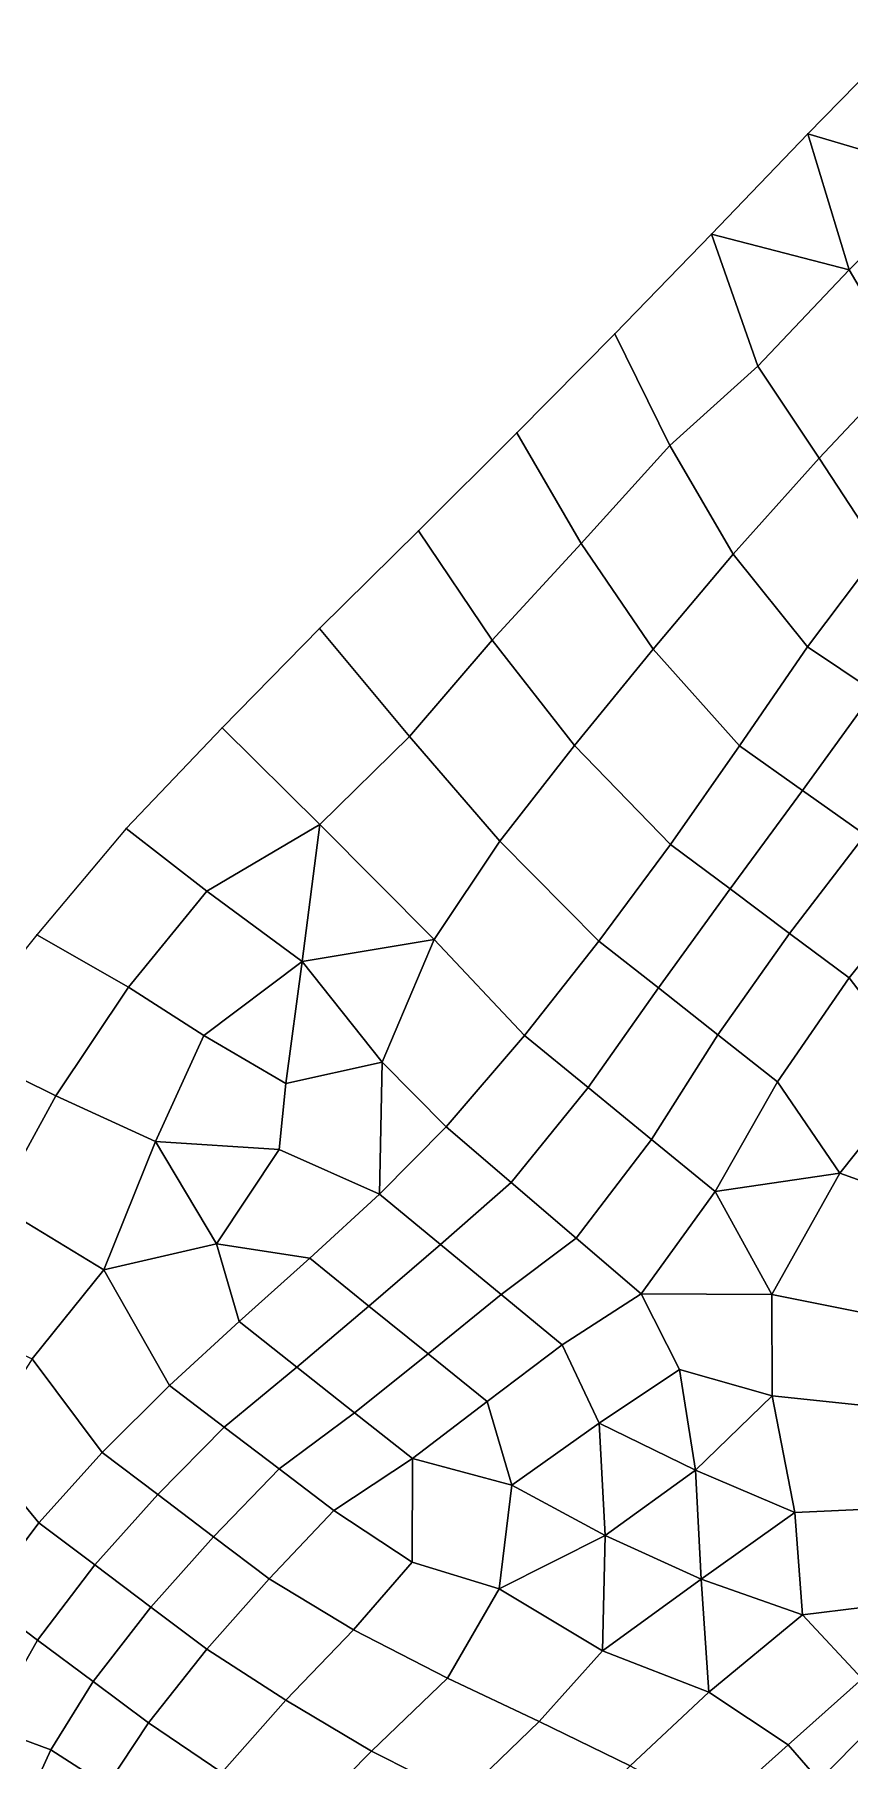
# Model space of a CAD drawing. Extents: x 380707 to 407438, y 6452841 to 6483357.
# Drawn here: x 397386.9 to 397504.2, y 6456022.7 to 6456271.2 of the extents above; entities that cross this region are included whole.
import ezdxf

# ---------------------------------------------------------------- set-up
doc = ezdxf.new("R2010")
doc.units = 0
for name, color, linetype in [('MESH_BOUND', 25, 'CONTINUOUS'), ('MESH_ELEMS', 18, 'CONTINUOUS'), ('MESH_NODES', 18, 'CONTINUOUS')]:
    doc.layers.add(name, color=color, linetype=linetype)

msp = doc.modelspace()

# ---------------------------------------------------------------- linework, layer by layer
at = {"layer": 'MESH_BOUND', "color": 25}
for points in [[(397512.242, 6456271.18, 1.867), (397498.25, 6456256.87, 0.507)], [(397498.25, 6456256.87, 0.507), (397484.373, 6456242.45, 0.434)], [(397484.373, 6456242.45, 0.434), (397470.449, 6456228.07, 0.337)], [(397470.449, 6456228.07, 0.337), (397456.35, 6456213.86, 0.455)], [(397456.35, 6456213.86, 0.455), (397442.188, 6456199.72, 0.506)], [(397442.188, 6456199.72, 0.506), (397427.92, 6456185.68, 0.509)], [(397427.92, 6456185.68, 0.509), (397413.911, 6456171.39, 0.584)], [(397413.911, 6456171.39, 0.584), (397400.121, 6456156.89, 0.575)], [(397400.121, 6456156.89, 0.575), (397387.246, 6456141.58, 0.437)], [(397387.246, 6456141.58, 0.437), (397374.75, 6456125.95, 0.578)]]:
    msp.add_polyline3d(points, dxfattribs=at)
at = {"layer": 'MESH_ELEMS', "color": 178}
for points in [[(397498.25, 6456256.87, 0.507), (397517.997, 6456251.04, 0.36), (397512.242, 6456271.18, 1.867), (397498.25, 6456256.87, 0.507)], [(397498.25, 6456256.87, 0.507), (397484.373, 6456242.45, 0.434), (397504.181, 6456237.32, 0.275), (397498.25, 6456256.87, 0.507)], [(397504.181, 6456237.32, 0.275), (397517.997, 6456251.04, 0.36), (397498.25, 6456256.87, 0.507), (397504.181, 6456237.32, 0.275)], [(397504.181, 6456237.32, 0.275), (397512.331, 6456223.42, 0.244), (397524.912, 6456233.31, 0.352), (397517.997, 6456251.04, 0.36)], [(397491.051, 6456223.43, 0.373), (397484.373, 6456242.45, 0.434), (397470.449, 6456228.07, 0.337), (397478.399, 6456212, 0.275)], [(397504.181, 6456237.32, 0.275), (397484.373, 6456242.45, 0.434), (397491.051, 6456223.43, 0.373), (397504.181, 6456237.32, 0.275)], [(397491.051, 6456223.43, 0.373), (397499.881, 6456210.21, 0.248), (397512.331, 6456223.42, 0.244), (397504.181, 6456237.32, 0.275)], [(397456.35, 6456213.86, 0.455), (397465.592, 6456197.92, 0.448), (397478.399, 6456212, 0.275), (397470.449, 6456228.07, 0.337)], [(397499.881, 6456210.21, 0.248), (397491.051, 6456223.43, 0.373), (397478.399, 6456212, 0.275), (397487.499, 6456196.38, 0.428)], [(397520.806, 6456209.15, -0.8), (397512.331, 6456223.42, 0.244), (397499.881, 6456210.21, 0.248), (397508.608, 6456196.87, -0.815)], [(397465.592, 6456197.92, 0.448), (397456.35, 6456213.86, 0.455), (397442.188, 6456199.72, 0.506), (397452.819, 6456184, 0.63)], [(397487.499, 6456196.38, 0.428), (397478.399, 6456212, 0.275), (397465.592, 6456197.92, 0.448), (397475.994, 6456182.69, 0.377)], [(397508.608, 6456196.87, -0.815), (397499.881, 6456210.21, 0.248), (397487.499, 6456196.38, 0.428), (397498.208, 6456183.04, -0.846)], [(397452.819, 6456184, 0.63), (397442.188, 6456199.72, 0.506), (397427.92, 6456185.68, 0.509), (397440.883, 6456170.14, 0.495)], [(397452.819, 6456184, 0.63), (397464.643, 6456168.82, 0.458), (397475.994, 6456182.69, 0.377), (397465.592, 6456197.92, 0.448)], [(397475.994, 6456182.69, 0.377), (397488.412, 6456168.77, -0.923), (397498.208, 6456183.04, -0.846), (397487.499, 6456196.38, 0.428)], [(397508.608, 6456196.87, -0.815), (397498.208, 6456183.04, -0.846), (397507.803, 6456176.59, -1.717), (397518.592, 6456190.49, -1.701)], [(397440.883, 6456170.14, 0.495), (397427.92, 6456185.68, 0.509), (397413.911, 6456171.39, 0.584), (397427.981, 6456157.46, 0.349)], [(397440.883, 6456170.14, 0.495), (397453.924, 6456155.07, 0.416), (397464.643, 6456168.82, 0.458), (397452.819, 6456184, 0.63)], [(397488.412, 6456168.77, -0.923), (397475.994, 6456182.69, 0.377), (397464.643, 6456168.82, 0.458), (397478.474, 6456154.59, -0.785)], [(397498.208, 6456183.04, -0.846), (397488.412, 6456168.77, -0.923), (397497.464, 6456162.36, -1.699), (397507.803, 6456176.59, -1.717)], [(397507.803, 6456176.59, -1.717), (397497.464, 6456162.36, -1.699), (397506.516, 6456155.95, -1.534), (397517.398, 6456170.14, -1.546)], [(397411.715, 6456147.87, 0.347), (397427.981, 6456157.46, 0.349), (397413.911, 6456171.39, 0.584), (397400.121, 6456156.89, 0.575)], [(397453.924, 6456155.07, 0.416), (397440.883, 6456170.14, 0.495), (397427.981, 6456157.46, 0.349), (397444.439, 6456140.9, 0.239)], [(397453.924, 6456155.07, 0.416), (397468.173, 6456140.67, -0.774), (397478.474, 6456154.59, -0.785), (397464.643, 6456168.82, 0.458)], [(397488.412, 6456168.77, -0.923), (397478.474, 6456154.59, -0.785), (397487.046, 6456148.18, -1.722), (397497.464, 6456162.36, -1.699)], [(397497.464, 6456162.36, -1.699), (397487.046, 6456148.18, -1.722), (397495.618, 6456141.78, -1.549), (397506.516, 6456155.95, -1.534)], [(397400.121, 6456156.89, 0.575), (397387.246, 6456141.58, 0.437), (397400.424, 6456134.02, 0.342), (397411.715, 6456147.87, 0.347)], [(397411.715, 6456147.87, 0.347), (397425.458, 6456137.75, 0.449), (397427.981, 6456157.46, 0.349), (397411.715, 6456147.87, 0.347)], [(397444.439, 6456140.9, 0.239), (397427.981, 6456157.46, 0.349), (397425.458, 6456137.75, 0.449), (397444.439, 6456140.9, 0.239)], [(397444.439, 6456140.9, 0.239), (397457.453, 6456127.08, -0.688), (397468.173, 6456140.67, -0.774), (397453.924, 6456155.07, 0.416)], [(397506.516, 6456155.95, -1.534), (397495.618, 6456141.78, -1.549), (397504.19, 6456135.37, -0.625), (397515.568, 6456149.55, -0.641)], [(397478.474, 6456154.59, -0.785), (397468.173, 6456140.67, -0.774), (397476.739, 6456133.92, -1.657), (397487.046, 6456148.18, -1.722)], [(397411.279, 6456127.09, 0.242), (397425.458, 6456137.75, 0.449), (397411.715, 6456147.87, 0.347), (397400.424, 6456134.02, 0.342)], [(397487.046, 6456148.18, -1.722), (397476.739, 6456133.92, -1.657), (397485.305, 6456127.17, -1.417), (397495.618, 6456141.78, -1.549)], [(397504.19, 6456135.37, -0.625), (397514.529, 6456121.9, 0.121), (397525.554, 6456132.77, 0.046), (397515.568, 6456149.55, -0.641)], [(397389.981, 6456118.37, 0.241), (397400.424, 6456134.02, 0.342), (397387.246, 6456141.58, 0.437), (397374.75, 6456125.95, 0.578)], [(397436.98, 6456123.22, 0.099), (397444.439, 6456140.9, 0.239), (397425.458, 6456137.75, 0.449), (397436.98, 6456123.22, 0.099)], [(397457.453, 6456127.08, -0.688), (397444.439, 6456140.9, 0.239), (397436.98, 6456123.22, 0.099), (397446.176, 6456113.94, -0.841)], [(397468.173, 6456140.67, -0.774), (397457.453, 6456127.08, -0.688), (397466.603, 6456119.59, -1.727), (397476.739, 6456133.92, -1.657)], [(397495.618, 6456141.78, -1.549), (397485.305, 6456127.17, -1.417), (397493.872, 6456120.41, -0.544), (397504.19, 6456135.37, -0.625)], [(397425.458, 6456137.75, 0.449), (397411.279, 6456127.09, 0.242), (397423.103, 6456120.19, 0.335), (397425.458, 6456137.75, 0.449)], [(397423.103, 6456120.19, 0.335), (397436.98, 6456123.22, 0.099), (397425.458, 6456137.75, 0.449), (397423.103, 6456120.19, 0.335)], [(397514.529, 6456121.9, 0.121), (397504.19, 6456135.37, -0.625), (397493.872, 6456120.41, -0.544), (397502.834, 6456107.24, 0.1)], [(397404.318, 6456111.81, 0.493), (397411.279, 6456127.09, 0.242), (397400.424, 6456134.02, 0.342), (397389.981, 6456118.37, 0.241)], [(397476.739, 6456133.92, -1.657), (397466.603, 6456119.59, -1.727), (397475.753, 6456112.1, -1.423), (397485.305, 6456127.17, -1.417)], [(397381.395, 6456102.76, 0.095), (397389.981, 6456118.37, 0.241), (397374.75, 6456125.95, 0.578), (397363.912, 6456109.14, 0.605)], [(397423.103, 6456120.19, 0.335), (397411.279, 6456127.09, 0.242), (397404.318, 6456111.81, 0.493), (397422.117, 6456110.67, 0.262)], [(397457.453, 6456127.08, -0.688), (397446.176, 6456113.94, -0.841), (397455.538, 6456105.92, -1.763), (397466.603, 6456119.59, -1.727)], [(397485.305, 6456127.17, -1.417), (397475.753, 6456112.1, -1.423), (397484.902, 6456104.61, -0.225), (397493.872, 6456120.41, -0.544)], [(397436.98, 6456123.22, 0.099), (397423.103, 6456120.19, 0.335), (397422.117, 6456110.67, 0.262), (397436.577, 6456104.25, -0.833)], [(397446.176, 6456113.94, -0.841), (397436.98, 6456123.22, 0.099), (397436.577, 6456104.25, -0.833), (397446.176, 6456113.94, -0.841)], [(397484.902, 6456104.61, -0.225), (397502.834, 6456107.24, 0.1), (397493.872, 6456120.41, -0.544), (397484.902, 6456104.61, -0.225)], [(397514.529, 6456121.9, 0.121), (397502.834, 6456107.24, 0.1), (397520.106, 6456101.08, 0.11), (397529.432, 6456112.16, 0.08)], [(397381.395, 6456102.76, 0.095), (397396.92, 6456093.33, 0.179), (397404.318, 6456111.81, 0.493), (397389.981, 6456118.37, 0.241)], [(397466.603, 6456119.59, -1.727), (397455.538, 6456105.92, -1.763), (397464.901, 6456097.9, -1.23), (397475.753, 6456112.1, -1.423)], [(397455.538, 6456105.92, -1.763), (397446.176, 6456113.94, -0.841), (397436.577, 6456104.25, -0.833), (397445.346, 6456097.01, -1.543)], [(397413.111, 6456097.1, -0.028), (397404.318, 6456111.81, 0.493), (397396.92, 6456093.33, 0.179), (397413.111, 6456097.1, -0.028)], [(397422.117, 6456110.67, 0.262), (397404.318, 6456111.81, 0.493), (397413.111, 6456097.1, -0.028), (397422.117, 6456110.67, 0.262)], [(397426.548, 6456095, -0.823), (397436.577, 6456104.25, -0.833), (397422.117, 6456110.67, 0.262), (397413.111, 6456097.1, -0.028)], [(397475.753, 6456112.1, -1.423), (397464.901, 6456097.9, -1.23), (397474.263, 6456089.88, 0.115), (397484.902, 6456104.61, -0.225)], [(397464.901, 6456097.9, -1.23), (397455.538, 6456105.92, -1.763), (397445.346, 6456097.01, -1.543), (397454.115, 6456089.78, -1.392)], [(397484.902, 6456104.61, -0.225), (397493.043, 6456089.8, 0.149), (397502.834, 6456107.24, 0.1), (397484.902, 6456104.61, -0.225)], [(397509.871, 6456086.44, 0.112), (397520.106, 6456101.08, 0.11), (397502.834, 6456107.24, 0.1), (397493.043, 6456089.8, 0.149)], [(397445.346, 6456097.01, -1.543), (397436.577, 6456104.25, -0.833), (397426.548, 6456095, -0.823), (397435.059, 6456088.13, -1.659)], [(397474.263, 6456089.88, 0.115), (397493.043, 6456089.8, 0.149), (397484.902, 6456104.61, -0.225), (397474.263, 6456089.88, 0.115)], [(397386.59, 6456080.53, 0.183), (397396.92, 6456093.33, 0.179), (397381.395, 6456102.76, 0.095), (397370.852, 6456087.75, 0.354)], [(397474.263, 6456089.88, 0.115), (397464.901, 6456097.9, -1.23), (397454.115, 6456089.78, -1.392), (397462.884, 6456082.54, 0.207)], [(397416.374, 6456085.91, -0.896), (397413.111, 6456097.1, -0.028), (397396.92, 6456093.33, 0.179), (397406.342, 6456076.67, -0.948)], [(397413.111, 6456097.1, -0.028), (397416.374, 6456085.91, -0.896), (397426.548, 6456095, -0.823), (397413.111, 6456097.1, -0.028)], [(397454.115, 6456089.78, -1.392), (397445.346, 6456097.01, -1.543), (397435.059, 6456088.13, -1.659), (397443.569, 6456081.25, -1.483)], [(397386.59, 6456080.53, 0.183), (397396.664, 6456067.06, -0.988), (397406.342, 6456076.67, -0.948), (397396.92, 6456093.33, 0.179)], [(397435.059, 6456088.13, -1.659), (397426.548, 6456095, -0.823), (397416.374, 6456085.91, -0.896), (397424.687, 6456079.33, -1.53)], [(397443.569, 6456081.25, -1.483), (397435.059, 6456088.13, -1.659), (397424.687, 6456079.33, -1.53), (397433.001, 6456072.75, -1.639)], [(397462.884, 6456082.54, 0.207), (397454.115, 6456089.78, -1.392), (397443.569, 6456081.25, -1.483), (397452.08, 6456074.38, 0.112)], [(397462.884, 6456082.54, 0.207), (397468.181, 6456071.25, 0.287), (397479.779, 6456079.01, 0.424), (397474.263, 6456089.88, 0.115)], [(397479.779, 6456079.01, 0.424), (397493.117, 6456075.21, 0.156), (397493.043, 6456089.8, 0.149), (397474.263, 6456089.88, 0.115)], [(397509.871, 6456086.44, 0.112), (397493.043, 6456089.8, 0.149), (397493.117, 6456075.21, 0.156), (397506.339, 6456073.83, 0.026)], [(397424.687, 6456079.33, -1.53), (397416.374, 6456085.91, -0.896), (397406.342, 6456076.67, -0.948), (397414.235, 6456070.68, -1.55)], [(397396.664, 6456067.06, -0.988), (397386.59, 6456080.53, 0.183), (397378.539, 6456067.86, -0.022), (397387.536, 6456056.93, -1.005)], [(397452.08, 6456074.38, 0.112), (397443.569, 6456081.25, -1.483), (397433.001, 6456072.75, -1.639), (397441.314, 6456066.17, -0.079)], [(397468.181, 6456071.25, 0.287), (397462.884, 6456082.54, 0.207), (397452.08, 6456074.38, 0.112), (397455.65, 6456062.35, 0.334)], [(397433.001, 6456072.75, -1.639), (397424.687, 6456079.33, -1.53), (397414.235, 6456070.68, -1.55), (397422.128, 6456064.69, -1.725)], [(397479.779, 6456079.01, 0.424), (397468.181, 6456071.25, 0.287), (397482.082, 6456064.52, 0.232), (397479.779, 6456079.01, 0.424)], [(397482.082, 6456064.52, 0.232), (397493.117, 6456075.21, 0.156), (397479.779, 6456079.01, 0.424), (397482.082, 6456064.52, 0.232)], [(397414.235, 6456070.68, -1.55), (397406.342, 6456076.67, -0.948), (397396.664, 6456067.06, -0.988), (397404.68, 6456060.99, -1.586)], [(397441.314, 6456066.17, -0.079), (397455.65, 6456062.35, 0.334), (397452.08, 6456074.38, 0.112), (397441.314, 6456066.17, -0.079)], [(397496.379, 6456058.43, 0.107), (397493.117, 6456075.21, 0.156), (397482.082, 6456064.52, 0.232), (397496.379, 6456058.43, 0.107)], [(397506.339, 6456073.83, 0.026), (397493.117, 6456075.21, 0.156), (397496.379, 6456058.43, 0.107), (397507.932, 6456058.92, 0.065)], [(397422.128, 6456064.69, -1.725), (397414.235, 6456070.68, -1.55), (397404.68, 6456060.99, -1.586), (397412.697, 6456054.93, -1.673)], [(397441.314, 6456066.17, -0.079), (397433.001, 6456072.75, -1.639), (397422.128, 6456064.69, -1.725), (397430.022, 6456058.7, -0.474)], [(397469.07, 6456055.12, 0.212), (397468.181, 6456071.25, 0.287), (397455.65, 6456062.35, 0.334), (397469.07, 6456055.12, 0.212)], [(397469.07, 6456055.12, 0.212), (397482.082, 6456064.52, 0.232), (397468.181, 6456071.25, 0.287), (397469.07, 6456055.12, 0.212)], [(397369.323, 6456054.35, 0.215), (397379.362, 6456046.01, -0.989), (397387.536, 6456056.93, -1.005), (397378.539, 6456067.86, -0.022)], [(397404.68, 6456060.99, -1.586), (397396.664, 6456067.06, -0.988), (397387.536, 6456056.93, -1.005), (397395.602, 6456050.87, -1.676)], [(397441.314, 6456066.17, -0.079), (397430.022, 6456058.7, -0.474), (397441.28, 6456051.28, 0.354), (397441.314, 6456066.17, -0.079)], [(397441.28, 6456051.28, 0.354), (397453.818, 6456047.4, 0.091), (397455.65, 6456062.35, 0.334), (397441.314, 6456066.17, -0.079)], [(397430.022, 6456058.7, -0.474), (397422.128, 6456064.69, -1.725), (397412.697, 6456054.93, -1.673), (397420.713, 6456048.87, -0.484)], [(397482.082, 6456064.52, 0.232), (397469.07, 6456055.12, 0.212), (397482.867, 6456048.82, 0.092), (397482.082, 6456064.52, 0.232)], [(397482.867, 6456048.82, 0.092), (397496.379, 6456058.43, 0.107), (397482.082, 6456064.52, 0.232), (397482.867, 6456048.82, 0.092)], [(397412.697, 6456054.93, -1.673), (397404.68, 6456060.99, -1.586), (397395.602, 6456050.87, -1.676), (397403.668, 6456044.8, -1.492)], [(397453.818, 6456047.4, 0.091), (397469.07, 6456055.12, 0.212), (397455.65, 6456062.35, 0.334), (397453.818, 6456047.4, 0.091)], [(397430.022, 6456058.7, -0.474), (397420.713, 6456048.87, -0.484), (397432.854, 6456041.5, 0.186), (397441.28, 6456051.28, 0.354)], [(397482.867, 6456048.82, 0.092), (397497.492, 6456043.67, 0.076), (397496.379, 6456058.43, 0.107), (397482.867, 6456048.82, 0.092)], [(397507.932, 6456058.92, 0.065), (397496.379, 6456058.43, 0.107), (397497.492, 6456043.67, 0.076), (397514.631, 6456045.8, -0.061)], [(397395.602, 6456050.87, -1.676), (397387.536, 6456056.93, -1.005), (397379.362, 6456046.01, -0.989), (397387.353, 6456040.04, -1.847)], [(397420.713, 6456048.87, -0.484), (397412.697, 6456054.93, -1.673), (397403.668, 6456044.8, -1.492), (397411.733, 6456038.73, -0.366)], [(397468.68, 6456038.5, 0.072), (397469.07, 6456055.12, 0.212), (397453.818, 6456047.4, 0.091), (397468.68, 6456038.5, 0.072)], [(397468.68, 6456038.5, 0.072), (397482.867, 6456048.82, 0.092), (397469.07, 6456055.12, 0.212), (397468.68, 6456038.5, 0.072)], [(397403.668, 6456044.8, -1.492), (397395.602, 6456050.87, -1.676), (397387.353, 6456040.04, -1.847), (397395.343, 6456034.08, -1.462)], [(397446.361, 6456034.54, 0.146), (397453.818, 6456047.4, 0.091), (397441.28, 6456051.28, 0.354), (397432.854, 6456041.5, 0.186)], [(397423.074, 6456031.4, -0.054), (397432.854, 6456041.5, 0.186), (397420.713, 6456048.87, -0.484), (397411.733, 6456038.73, -0.366)], [(397482.867, 6456048.82, 0.092), (397468.68, 6456038.5, 0.072), (397484.004, 6456032.55, 0.035), (397482.867, 6456048.82, 0.092)], [(397484.004, 6456032.55, 0.035), (397497.492, 6456043.67, 0.076), (397482.867, 6456048.82, 0.092), (397484.004, 6456032.55, 0.035)], [(397372.179, 6456032.61, -0.99), (397380.279, 6456027.56, -1.706), (397387.353, 6456040.04, -1.847), (397379.362, 6456046.01, -0.989)], [(397459.571, 6456028.33, 0.109), (397468.68, 6456038.5, 0.072), (397453.818, 6456047.4, 0.091), (397446.361, 6456034.54, 0.146)], [(397497.492, 6456043.67, 0.076), (397506.052, 6456034.46, -0.14), (397514.631, 6456045.8, -0.061), (397497.492, 6456043.67, 0.076)], [(397411.733, 6456038.73, -0.366), (397403.668, 6456044.8, -1.492), (397395.343, 6456034.08, -1.462), (397403.334, 6456028.11, -0.108)], [(397495.435, 6456024.96, -0.213), (397506.052, 6456034.46, -0.14), (397497.492, 6456043.67, 0.076), (397484.004, 6456032.55, 0.035)], [(397435.444, 6456024.06, 0.009), (397446.361, 6456034.54, 0.146), (397432.854, 6456041.5, 0.186), (397423.074, 6456031.4, -0.054)], [(397380.279, 6456027.56, -1.706), (397389.284, 6456024.22, -1.193), (397395.343, 6456034.08, -1.462), (397387.353, 6456040.04, -1.847)], [(397413.863, 6456020.96, -0.012), (397423.074, 6456031.4, -0.054), (397411.733, 6456038.73, -0.366), (397403.334, 6456028.11, -0.108)], [(397468.68, 6456038.5, 0.072), (397459.571, 6456028.33, 0.109), (397472.662, 6456021.95, 0.027), (397484.004, 6456032.55, 0.035)], [(397389.284, 6456024.22, -1.193), (397397.323, 6456019.08, 0.036), (397403.334, 6456028.11, -0.108), (397395.343, 6456034.08, -1.462)], [(397446.361, 6456034.54, 0.146), (397435.444, 6456024.06, 0.009), (397448.404, 6456017.52, 0.054), (397459.571, 6456028.33, 0.109)], [(397506.052, 6456034.46, -0.14), (397495.435, 6456024.96, -0.213), (397499.862, 6456019.83, -0.507), (397509.832, 6456029.97, -0.346)], [(397423.074, 6456031.4, -0.054), (397413.863, 6456020.96, -0.012), (397424.951, 6456013.44, 0.052), (397435.444, 6456024.06, 0.009)], [(397484.812, 6456015.48, -0.079), (397495.435, 6456024.96, -0.213), (397484.004, 6456032.55, 0.035), (397472.662, 6456021.95, 0.027)], [(397461.919, 6456011.54, 0), (397472.662, 6456021.95, 0.027), (397459.571, 6456028.33, 0.109), (397448.404, 6456017.52, 0.054)], [(397509.832, 6456029.97, -0.346), (397499.862, 6456019.83, -0.507), (397504.288, 6456014.7, -0.285), (397513.613, 6456025.47, -0.391)], [(397375.222, 6456014.18, -1.387), (397384.446, 6456013.75, -1.235), (397389.284, 6456024.22, -1.193), (397380.279, 6456027.56, -1.706)], [(397397.323, 6456019.08, 0.036), (397404.96, 6456009.09, 0.047), (397413.863, 6456020.96, -0.012), (397403.334, 6456028.11, -0.108)], [(397384.446, 6456013.75, -1.235), (397392.256, 6456009.48, 0.076), (397397.323, 6456019.08, 0.036), (397389.284, 6456024.22, -1.193)], [(397435.444, 6456024.06, 0.009), (397424.951, 6456013.44, 0.052), (397437.872, 6456006.35, 0), (397448.404, 6456017.52, 0.054)], [(397495.435, 6456024.96, -0.213), (397484.812, 6456015.48, -0.079), (397489.557, 6456009.99, -0.518), (397499.862, 6456019.83, -0.507)]]:
    msp.add_3dface(points, dxfattribs=at)
at = {"layer": 'MESH_NODES', "color": 18}
for p in [(397498.25, 6456256.87, 0.507), (397484.373, 6456242.45, 0.434), (397504.181, 6456237.32, 0.275), (397470.449, 6456228.07, 0.337), (397491.051, 6456223.43, 0.373), (397456.35, 6456213.86, 0.455), (397478.399, 6456212, 0.275), (397499.881, 6456210.21, 0.248), (397442.188, 6456199.72, 0.506), (397465.592, 6456197.92, 0.448), (397487.499, 6456196.38, 0.428), (397427.92, 6456185.68, 0.509), (397452.819, 6456184, 0.63), (397475.994, 6456182.69, 0.377), (397498.208, 6456183.04, -0.846), (397413.911, 6456171.39, 0.584), (397440.883, 6456170.14, 0.495), (397464.643, 6456168.82, 0.458), (397488.412, 6456168.77, -0.923), (397497.464, 6456162.36, -1.699), (397400.121, 6456156.89, 0.575), (397427.981, 6456157.46, 0.349), (397453.924, 6456155.07, 0.416), (397478.474, 6456154.59, -0.785), (397411.715, 6456147.87, 0.347), (397487.046, 6456148.18, -1.722), (397387.246, 6456141.58, 0.437), (397444.439, 6456140.9, 0.239), (397468.173, 6456140.67, -0.774), (397495.618, 6456141.78, -1.549), (397425.458, 6456137.75, 0.449), (397504.19, 6456135.37, -0.625), (397400.424, 6456134.02, 0.342), (397476.739, 6456133.92, -1.657), (397411.279, 6456127.09, 0.242), (397457.453, 6456127.08, -0.688), (397485.305, 6456127.17, -1.417), (397436.98, 6456123.22, 0.099), (397493.872, 6456120.41, -0.544), (397389.981, 6456118.37, 0.241), (397423.103, 6456120.19, 0.335), (397466.603, 6456119.59, -1.727), (397446.176, 6456113.94, -0.841), (397404.318, 6456111.81, 0.493), (397422.117, 6456110.67, 0.262), (397475.753, 6456112.1, -1.423), (397455.538, 6456105.92, -1.763), (397502.834, 6456107.24, 0.1), (397436.577, 6456104.25, -0.833), (397484.902, 6456104.61, -0.225), (397464.901, 6456097.9, -1.23), (397413.111, 6456097.1, -0.028), (397445.346, 6456097.01, -1.543), (397396.92, 6456093.33, 0.179), (397426.548, 6456095, -0.823), (397435.059, 6456088.13, -1.659), (397454.115, 6456089.78, -1.392), (397474.263, 6456089.88, 0.115), (397493.043, 6456089.8, 0.149), (397416.374, 6456085.91, -0.896), (397443.569, 6456081.25, -1.483), (397462.884, 6456082.54, 0.207), (397424.687, 6456079.33, -1.53), (397479.779, 6456079.01, 0.424), (397406.342, 6456076.67, -0.948), (397452.08, 6456074.38, 0.112), (397493.117, 6456075.21, 0.156), (397414.235, 6456070.68, -1.55), (397433.001, 6456072.75, -1.639), (397468.181, 6456071.25, 0.287), (397396.664, 6456067.06, -0.988), (397441.314, 6456066.17, -0.079), (397422.128, 6456064.69, -1.725), (397482.082, 6456064.52, 0.232), (397404.68, 6456060.99, -1.586), (397455.65, 6456062.35, 0.334), (397430.022, 6456058.7, -0.474), (397496.379, 6456058.43, 0.107), (397387.536, 6456056.93, -1.005), (397412.697, 6456054.93, -1.673), (397469.07, 6456055.12, 0.212), (397395.602, 6456050.87, -1.676), (397441.28, 6456051.28, 0.354), (397420.713, 6456048.87, -0.484), (397482.867, 6456048.82, 0.092), (397453.818, 6456047.4, 0.091), (397403.668, 6456044.8, -1.492), (397497.492, 6456043.67, 0.076), (397432.854, 6456041.5, 0.186), (397387.353, 6456040.04, -1.847), (397411.733, 6456038.73, -0.366), (397468.68, 6456038.5, 0.072), (397395.343, 6456034.08, -1.462), (397446.361, 6456034.54, 0.146), (397423.074, 6456031.4, -0.054), (397484.004, 6456032.55, 0.035), (397459.571, 6456028.33, 0.109), (397403.334, 6456028.11, -0.108), (397389.284, 6456024.22, -1.193), (397435.444, 6456024.06, 0.009), (397495.435, 6456024.96, -0.213)]:
    msp.add_point(p, dxfattribs=at)

doc.saveas('drawing.dxf')
